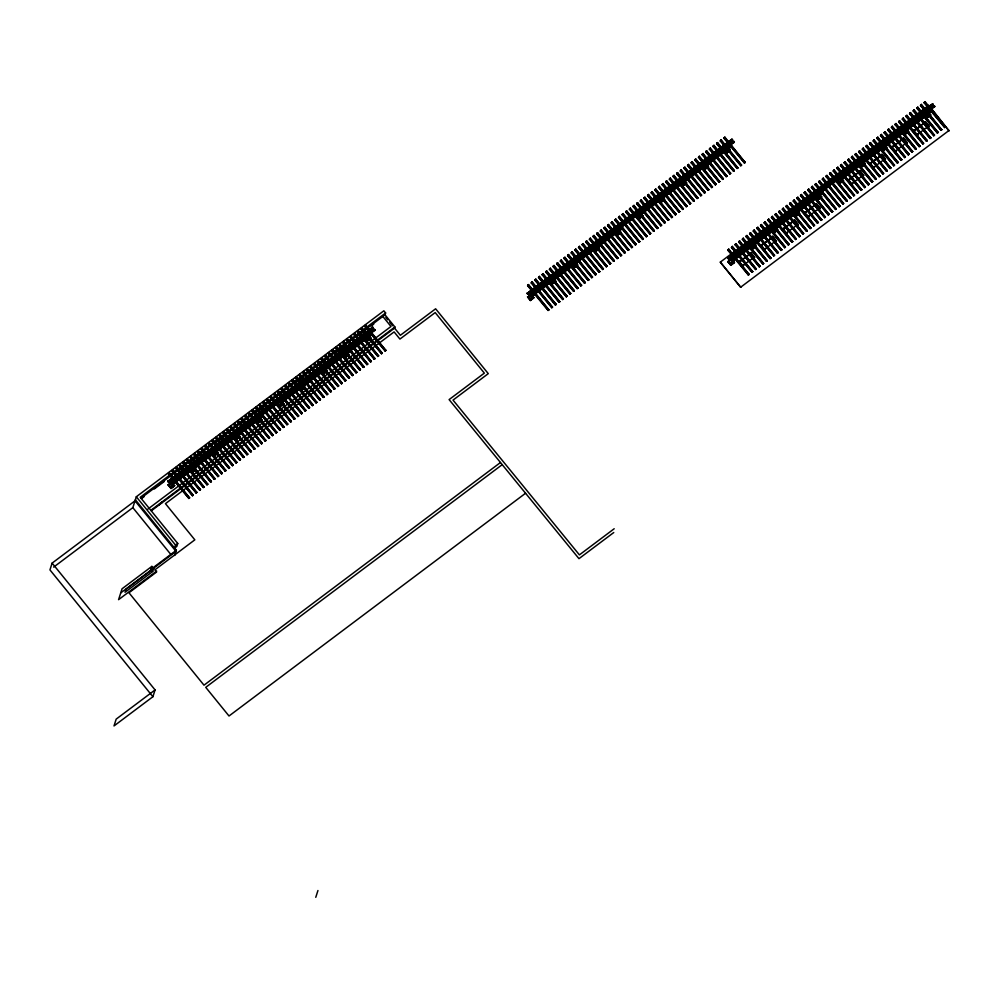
<?xml version="1.0" encoding="UTF-8"?>
<svg xmlns="http://www.w3.org/2000/svg" width="999" height="999" viewBox="0 0 999 999"><rect width="100%" height="100%" fill="white"/><g stroke="black" fill="none" stroke-linecap="round" stroke-linejoin="round"><path stroke-width="1.5" d="M52.123 563.111L49.95 569.905L152.909 696.715L114.011 725.936L116.171 719.13L155.07 689.922L52.123 563.111L135.002 500.849L176.011 551.361L120.754 592.869M53.659 567.12L132.83 507.654L136.314 496.753L383.866 310.801L385.614 312.962L385.015 314.822L140.884 498.189M168.332 473.738L169.256 472.577L189.535 497.902L188.811 498.439L168.332 473.738L169.256 472.577M159.353 504.782L159.703 503.658M167.807 481.431L372.702 327.148L373.276 327.872L168.394 482.142L167.807 481.431L186.413 467.445M161.538 503.146L161.888 502.022M168.394 482.142L373.276 327.872M171.965 471.004L172.889 469.842L193.169 495.167L192.445 495.716L171.965 471.004L172.889 469.842M171.016 488.511L174.713 485.589L171.016 488.511L168.107 484.927L173.277 480.781M169.98 480.132L172.602 483.354L169.98 480.132L172.165 478.496M169.705 483.079L170.13 484.29L375.025 330.02L374.45 329.295L169.705 483.079L170.13 484.29M170.829 480.244L169.355 484.89L171.216 487.175L173.539 485.427L174.438 482.617M175.599 468.281L176.523 467.107L196.803 492.432L196.079 492.982L175.599 468.281L176.523 467.107M171.216 487.175L172.69 482.529M179.233 465.546L180.157 464.385L200.437 489.71L199.713 490.247L179.233 465.546L180.157 464.385M172.602 483.354L175.936 480.694L172.665 483.154M182.867 462.824L183.791 461.65L204.071 486.975L203.346 487.524L182.867 462.824L183.791 461.65M152.66 571.503L150.924 569.355L151.873 566.383L153.621 568.531L152.66 571.503L125.037 592.257L125.986 589.285L153.621 568.531M186.501 460.089L187.425 458.916L207.705 484.24L206.98 484.79L186.501 460.089L187.425 458.916M190.135 457.355L191.071 456.193L211.338 481.518L210.614 482.055L190.135 457.355L191.071 456.193M193.781 454.632L194.705 453.459L214.985 478.783L214.248 479.333L193.781 454.632L194.705 453.459M191.583 469.905L174.163 482.767L191.583 469.905L192.457 466.658M197.415 451.898L198.339 450.724L218.619 476.048L217.882 476.598L197.415 451.898L198.339 450.724M173.077 484.103L192.557 469.468L193.381 466.895M191.159 468.506L193.019 470.791L194.505 466.146M196.466 469.405L192.832 472.127L195.255 470.317M197.677 464.51L194.405 466.97L196.591 465.334M201.049 449.163L201.973 448.002L222.253 473.326L221.528 473.863L201.049 449.163L201.973 448.002M196.691 464.822L195.354 469.043L193.019 470.791M204.683 446.441L205.607 445.267L225.886 470.591L225.162 471.141L204.683 446.441L205.607 445.267M188.811 498.439L189.61 497.652M177.76 543.481L175.574 545.117L174.625 548.101L176.798 546.453L177.76 543.481L140.235 497.265L385.614 312.962M208.316 443.706L209.241 442.532L229.52 467.857L228.796 468.406L208.316 443.706L209.241 442.532M192.445 495.716L193.244 494.917M174.713 555.444L176.361 550.249L135.365 499.737M211.95 440.971L212.874 439.81L233.154 465.134L232.43 465.671L211.95 440.971L212.874 439.81M196.079 492.982L196.878 492.182M215.584 438.249L216.508 437.075L236.788 462.4L236.064 462.949L215.584 438.249L216.508 437.075M199.713 490.247L200.512 489.46M213.599 447.365L216.221 450.586L213.599 447.365L215.784 445.729M195.979 466.383L213.399 453.521L213.936 451.311M219.218 435.514L220.142 434.34L240.422 459.665L239.698 460.214L219.218 435.514L220.142 434.34M203.346 487.524L204.158 486.725M215.185 450.512L214.373 453.084L194.88 467.719M216.758 446.291L217.108 445.167M216.184 450.187L214.835 454.408L217.158 452.659L218.644 448.027L216.321 449.775M214.635 455.744L218.344 452.822L214.635 455.744L212.7 453.359M222.852 432.779L223.776 431.618L244.056 456.943L243.331 457.48L222.852 432.779L223.776 431.618M206.98 484.79L207.792 483.991M226.498 430.057L227.422 428.883L247.702 454.208L246.965 454.757L226.498 430.057L227.422 428.883M210.614 482.055L211.426 481.268M230.132 427.322L231.056 426.148L251.336 451.473L250.599 452.023L230.132 427.322L231.056 426.148M214.248 479.333L215.06 478.533M233.766 424.587L234.69 423.426L254.97 448.751L254.245 449.288L233.766 424.587L234.69 423.426M217.882 476.598L218.694 475.799M237.4 421.865L238.324 420.691L258.604 446.016L257.879 446.565L237.4 421.865L238.324 420.691M221.528 473.863L222.327 473.076M235.414 430.981L238.037 434.203L235.414 430.981L237.6 429.345M235.202 437.137L217.782 450L235.202 437.137L236.076 433.891M237.113 430.994L237.475 429.882L238.636 431.306L238.274 432.43L237.113 430.994L238.574 429.907M241.034 419.13L241.958 417.957L262.238 443.281L261.513 443.831L241.034 419.13L241.958 417.957M152.909 696.715L155.07 689.922M225.162 471.141L225.961 470.342M216.696 451.336L236.176 436.7L237 434.128M238.124 433.391L236.651 438.024L238.973 436.288L240.709 430.656L249.363 424.15M236.451 439.36L240.147 436.438L236.451 439.36L234.515 436.975M239.735 431.331L240.085 430.219M244.668 416.396L245.592 415.234L265.871 440.559L265.147 441.096L244.668 416.396L245.592 415.234M255.532 419.505L258.004 417.657L257.018 420.754L239.71 433.753L240.584 430.507M228.796 468.406L229.595 467.607M239.623 429.395L241.308 431.743L238.037 434.203M248.301 413.673L249.226 412.5L269.505 437.824L268.781 438.374L248.301 413.673L249.226 412.5M232.43 465.671L233.229 464.885M251.935 410.939L252.859 409.765L273.139 435.089L272.415 435.639L251.935 410.939L252.859 409.765M236.064 462.949L236.875 462.15M255.569 408.204L256.493 407.043L276.773 432.367L276.049 432.904L255.569 408.204L256.493 407.043M239.698 460.214L240.509 459.415M259.203 405.482L260.14 404.308L280.419 429.632L279.683 430.182L259.203 405.482L260.14 404.308M243.331 457.48L244.143 456.693M239.598 433.616L256.905 420.616L257.567 418.544M262.849 402.747L263.773 401.573L284.053 426.898L283.316 427.447L262.849 402.747L263.773 401.573M246.965 454.757L247.777 453.958M239.723 434.028L257.992 420.317L258.803 417.744M260.377 413.524L260.739 412.4M260.09 416.046L260.439 414.922L259.278 413.499L258.928 414.61L260.09 416.046L266.071 411.7M259.94 417.008L258.454 421.64L260.776 419.905L262.125 415.671M258.266 422.977L261.963 420.055L258.266 422.977L256.318 420.591M261.9 420.254C252.722 406.006 258.579 423.564 263.174 415.172L261.438 413.012M266.483 400.012L267.407 398.851L287.687 424.175L286.963 424.725L266.483 400.012L267.407 398.851M250.599 452.023L251.411 451.223M263.174 415.172L259.84 417.819M270.117 397.29L271.041 396.116L291.321 421.441L290.597 421.99L270.117 397.29L271.041 396.116M254.245 449.288L255.045 448.501M273.751 394.555L274.675 393.394L294.955 418.706L294.23 419.255L273.751 394.555L274.675 393.394M270.092 406.456L270.454 405.332L271.029 407.604L272.19 406.73M257.879 446.565L258.679 445.766M272.277 406.456L271.616 404.47L271.341 405.307L279.108 400.05M277.385 391.82L278.309 390.659L298.589 415.984L297.864 416.533L277.385 391.82L278.309 390.659M261.513 443.831L262.312 443.044M281.019 389.098L281.943 387.924L302.222 413.249L301.498 413.798L281.019 389.098L281.943 387.924M265.147 441.096L265.946 440.309M279.308 400.162L278.409 402.972L280.269 405.269L282.592 403.521L283.491 400.699M284.653 386.363L285.577 385.202L305.856 410.514L305.132 411.064L284.653 386.363L285.577 385.202M282.305 395.754C291.046 398.276 275.15 405.232 284.99 398.788M268.781 438.374L269.593 437.574M281.106 400.611L277.747 402.922M282.193 397.14L282.542 396.016M280.269 405.269L281.755 400.624M280.07 406.593L283.766 403.671L280.07 406.593L277.223 402.822L280.132 406.406M288.286 383.628L289.211 382.467L309.49 407.792L308.766 408.341L288.286 383.628L289.211 382.467M272.415 435.639L273.227 434.852M291.92 380.906L292.857 379.732L313.124 405.057L312.4 405.606L291.92 380.906L292.857 379.732M276.049 432.904L276.86 432.117M295.567 378.171L296.491 377.01L316.77 402.322L316.034 402.872L295.567 378.171L296.491 377.01M279.683 430.182L280.494 429.383M299.2 375.437L300.125 374.275L320.404 399.6L319.668 400.149L299.2 375.437L300.125 374.275M283.316 427.447L284.128 426.66M302.834 372.714L303.758 371.541L324.038 396.865L323.314 397.415L302.834 372.714L303.758 371.541M286.963 424.725L287.762 423.926M300.849 381.83L303.471 385.052L305.644 383.416M288.037 395.104L301.636 384.89L300.637 387.987L283.341 400.986L300.524 387.849L301.511 384.74M306.468 369.98L307.392 368.818L327.672 394.13L326.948 394.68L306.468 369.98L307.392 368.818M290.597 421.99L291.396 421.191M282.13 402.185L301.611 387.55L302.847 383.691L287.924 394.955M300.212 386.588L302.073 388.886L303.559 384.24M299.95 387.824L301.885 390.209L305.519 387.487M310.102 367.245L311.026 366.084L331.306 391.408L330.582 391.958L310.102 367.245L311.026 366.084M294.23 419.255L295.03 418.469M305.756 382.904L304.408 387.137L302.073 388.886M306.743 382.605L304.183 379.17M313.736 364.523L314.66 363.349L334.94 388.673L334.215 389.223L313.736 364.523L314.66 363.349M297.864 416.533L298.664 415.734M317.37 361.788L318.294 360.627L338.574 385.951L337.849 386.488L317.37 361.788L318.294 360.627M301.498 413.798L302.31 412.999M321.004 359.053L321.928 357.892L342.207 383.216L341.483 383.766L321.004 359.053L321.928 357.892M305.132 411.064L305.944 410.277M324.638 356.331L325.574 355.157L345.841 380.482L345.117 381.031L324.638 356.331L325.574 355.157M308.766 408.341L309.578 407.542M323.114 369.543L322.452 371.603L305.145 384.603L322.34 371.466L323.002 369.393M328.284 353.596L329.208 352.435L349.488 377.759L348.751 378.296L328.284 353.596L329.208 352.435M312.4 405.606L313.211 404.807M324.238 368.594L323.426 371.166L303.933 385.801M324.787 369.68L323.888 372.502L326.211 370.754L327.56 366.533M323.701 373.826L327.397 370.904L323.701 373.826L321.815 371.241M328.609 366.021C318.856 372.452 334.478 365.634 325.999 362.787M331.918 350.861L332.842 349.7L353.122 375.025L352.385 375.574L331.918 350.861L332.842 349.7M316.034 402.872L316.845 402.085M335.552 348.139L336.476 346.965L356.755 372.29L356.031 372.839L335.552 348.139L336.476 346.965M319.668 400.149L320.479 399.35M339.185 345.404L340.11 344.243L360.389 369.568L359.665 370.105L339.185 345.404L340.11 344.243M323.314 397.415L324.113 396.615M342.819 342.669L343.743 341.508L364.023 366.833L363.299 367.382L342.819 342.669L343.743 341.508M326.948 394.68L327.747 393.893M346.453 339.947L347.377 338.773L367.657 364.098L366.933 364.647L346.453 339.947L347.377 338.773M330.582 391.958L331.381 391.158M344.468 349.063L347.09 352.285L344.468 349.063L346.653 347.427M345.317 349.175L343.843 353.821L345.704 356.119L348.027 354.37L349.513 349.725M327.947 365.122L345.254 352.123L344.268 355.232L326.96 368.219L344.143 355.082L345.142 351.973M350.087 337.212L351.011 336.051L371.291 361.376L370.567 361.913L350.087 337.212L351.011 336.051M334.215 389.223L335.015 388.424M325.749 369.418L345.229 354.782L346.054 352.21M345.704 356.119L346.603 353.296M345.504 357.455L349.2 354.52L345.504 357.455L343.631 354.857M348.788 349.425L349.151 348.301M353.721 334.478L354.645 333.316L374.925 358.641L374.2 359.19L353.721 334.478L354.645 333.316M366.621 336.626L365.959 338.698L348.776 351.835L349.65 348.589M337.849 386.488L338.661 385.701M347.802 346.416L350.424 349.638L347.09 352.285M357.355 331.755L358.279 330.582L378.559 355.906L377.834 356.456L357.355 331.755L358.279 330.582M341.483 383.766L342.295 382.967M360.989 329.021L361.925 327.859L382.205 353.184L381.468 353.721L360.989 329.021L361.925 327.859M345.117 381.031L345.929 380.232M364.635 326.286L365.559 325.125L385.839 350.449L385.102 350.999L364.635 326.286L365.559 325.125M348.751 378.296L349.563 377.51M352.385 375.574L353.196 374.775M367.982 332.692L368.344 331.581L369.505 333.017L369.143 334.128L367.982 332.692L369.43 331.606M348.776 351.835L366.071 338.848L367.07 335.739L364.598 337.6M356.031 372.839L356.83 372.04M347.565 353.034L367.045 338.399L367.869 335.826M368.993 335.09L367.507 339.735L369.842 337.987L371.191 333.766M365.447 338.474L367.32 341.071L371.016 338.137L366.346 332.48L368.906 335.901L371.079 334.265M319.18 367.719L372.702 327.148M359.665 370.105L360.464 369.318M372.177 333.454L370.492 331.106M371.016 338.137L367.32 341.071M317.207 372.664L374.45 329.295M363.299 367.382L364.098 366.583M366.933 364.647L367.732 363.848M370.567 361.913L371.378 361.126M374.2 359.19L375.012 358.391M377.834 356.456L378.646 355.656M381.468 353.721L382.28 352.934M385.102 350.999L385.914 350.199M151.436 510.726L394.543 328.122L394.905 326.998L385.015 314.822M315.771 897.327L317.944 890.521M527.622 285.739L528.546 284.578L548.826 309.902L548.101 310.452L527.622 285.739L528.546 284.578M527.11 293.431L731.992 139.148L732.579 139.872L527.684 294.156L527.11 293.431L530.831 290.634M527.684 294.156L732.579 139.872M531.256 283.017L532.192 281.843L552.459 307.168L551.735 307.717L531.256 283.017L532.192 281.843M529.283 292.133L531.893 295.354L529.283 292.133L531.456 290.497M528.846 295.579L733.741 141.309L734.327 142.02L529.433 296.303L528.846 295.579L630.594 219.156M530.132 292.245L528.646 296.89L530.506 299.188L532.829 297.44L534.315 292.794M529.433 296.303L734.327 142.02M534.902 280.282L535.826 279.121L556.106 304.445L555.369 304.982L534.902 280.282L535.826 279.121M530.506 299.188L531.992 294.543M530.319 300.524L534.015 297.59L530.319 300.524L527.472 296.74L530.382 300.324M533.591 292.495L533.953 291.371M538.536 277.547L539.46 276.386L559.74 301.71L559.003 302.26L538.536 277.547L539.46 276.386M535.164 292.907L531.893 295.354M542.17 274.825L543.094 273.651L563.374 298.976L562.649 299.525L542.17 274.825L543.094 273.651M545.804 272.09L546.728 270.929L567.007 296.253L566.283 296.79L545.804 272.09L546.728 270.929M549.438 269.355L550.362 268.194L570.641 293.519L569.917 294.068L549.438 269.355L550.362 268.194M553.071 266.633L553.995 265.459L574.275 290.784L573.551 291.333L553.071 266.633L553.995 265.459M553.334 273.913L551.086 275.749L553.708 278.971L556.98 276.523M546.928 282.517L534.453 291.658L533.578 294.905L550.886 281.918L551.873 278.808L549.4 280.669M552.784 275.761L553.146 274.65L554.308 276.086L553.958 277.198L552.784 275.761L554.245 274.675M556.705 263.898L557.629 262.737L577.909 288.062L577.185 288.599L556.705 263.898L557.629 262.737M532.367 296.104L551.848 281.468L552.672 278.896M553.796 278.159L552.322 282.804L554.645 281.056L555.993 276.835M550.187 281.743L552.122 284.141L555.819 281.206L551.148 275.549M560.339 261.164L561.263 260.002L581.543 285.327L580.819 285.876L560.339 261.164L561.263 260.002M555.819 281.206L552.122 284.141M563.973 258.441L564.897 257.267L585.177 282.592L584.452 283.142L563.973 258.441L564.897 257.267M548.101 310.452L548.913 309.653M567.607 255.707L568.543 254.545L588.823 279.87L588.086 280.407L567.607 255.707L568.543 254.545M551.735 307.717L552.547 306.918M571.253 252.972L572.177 251.81L592.457 277.135L591.72 277.685L571.253 252.972L572.177 251.81M555.369 304.982L556.181 304.195M574.887 250.25L575.811 249.076L596.091 274.4L595.367 274.95L574.887 250.25L575.811 249.076M559.003 302.26L559.815 301.461M555.394 278.521L572.689 265.534L573.239 263.311M578.521 247.515L579.445 246.353L599.725 271.678L599 272.215L578.521 247.515L579.445 246.353M562.649 299.525L563.448 298.726M554.183 279.72L573.663 265.085L574.887 261.238L556.63 274.95M576.173 256.918C565.846 259.478 585.014 264.46 573.938 267.757L572.002 265.359M576.048 258.291L576.411 257.168M575.611 261.775L574.125 266.421L576.46 264.673L578.071 258.891L586.838 252.535M573.938 267.757L577.634 264.822M575.586 262.4L578.796 260.14M577.222 259.728L577.572 258.604M582.155 244.792L583.079 243.619L603.359 268.943L602.634 269.493L582.155 244.792L583.079 243.619M577.197 262.138L577.747 259.927M566.283 296.79L567.082 296.004M585.789 242.058L586.713 240.884L606.992 266.209L606.268 266.758L585.789 242.058L586.713 240.884M569.917 294.068L570.716 293.269M589.422 239.323L590.347 238.162L610.626 263.486L609.902 264.023L589.422 239.323L590.347 238.162M573.551 291.333L574.35 290.534M593.056 236.601L593.98 235.427L614.26 260.751L613.536 261.301L593.056 236.601L593.98 235.427M577.185 288.599L577.996 287.812M596.69 233.866L597.614 232.692L617.894 258.017L617.17 258.566L596.69 233.866L597.614 232.692M580.819 285.876L581.63 285.077M596.952 241.146L594.717 242.982L596.453 245.13M577.085 262L594.505 249.151L595.379 245.904M600.324 231.131L601.261 229.97L621.528 255.294L620.804 255.831L600.324 231.131L601.261 229.97M584.452 283.142L585.264 282.342M597.864 241.908L598.226 240.796M597.577 244.43L597.926 243.319L596.765 241.883L596.415 242.994L597.577 244.43L599.025 243.344M594.08 247.74L595.941 250.037L597.427 245.392M593.806 248.976L595.741 251.373L599.45 248.439L594.78 242.782M597.39 246.016L600.599 243.756M603.97 228.409L604.894 227.235L625.174 252.56L624.437 253.109L603.97 228.409L604.894 227.235M599.612 244.068L598.264 248.289L595.941 250.037M588.086 280.407L588.898 279.62M599.45 248.439L597.439 246.254M607.604 225.674L608.528 224.5L628.808 249.825L628.071 250.374L607.604 225.674L608.528 224.5M591.72 277.685L592.532 276.885M611.238 222.939L612.162 221.778L632.442 247.103L631.718 247.64L611.238 222.939L612.162 221.778M595.367 274.95L596.166 274.151M614.872 220.217L615.796 219.043L636.076 244.368L635.352 244.917L614.872 220.217L615.796 219.043M599 272.215L599.8 271.428M618.506 217.482L619.43 216.308L639.71 241.633L638.985 242.183L618.506 217.482L619.43 216.308M602.634 269.493L603.433 268.694M618.768 224.763L616.52 226.598L619.143 229.832L622.477 227.173L619.855 223.951M616.346 229.945L617.37 226.711M616.858 230.544L616.321 232.767L599.013 245.754M616.321 232.767L616.97 230.694M622.14 214.748L623.064 213.586L643.344 238.911L642.619 239.448L622.14 214.748L623.064 213.586M606.268 266.758L607.067 265.959M597.802 246.953L617.282 232.317L618.106 229.745M618.656 230.831L617.757 233.654L620.079 231.905L621.428 227.685M621.191 232.255L617.557 234.99L619.979 233.167M619.143 229.832L616.583 226.398M625.774 212.025L626.698 210.851L646.977 236.176L646.253 236.726L625.774 212.025L626.698 210.851M609.902 264.023L610.714 263.237M629.407 209.291L630.332 208.117L650.611 233.441L649.887 233.991L629.407 209.291L630.332 208.117M613.536 261.301L614.348 260.502M633.041 206.556L633.978 205.394L654.245 230.719L653.521 231.256L633.041 206.556L633.978 205.394M625.349 221.953L630.906 216.471L631.843 217.62M617.17 258.566L617.981 257.767M636.688 203.833L637.612 202.66L657.891 227.984L657.155 228.534L636.688 203.833L637.612 202.66M620.804 255.831L621.615 255.045M640.322 201.099L641.246 199.925L661.525 225.25L660.789 225.799L640.322 201.099L641.246 199.925M624.437 253.109L625.249 252.31M640.584 208.379L638.336 210.215L640.946 213.449L644.218 210.989M639.185 210.327L637.699 214.972L639.56 217.27L641.895 215.522L643.244 211.301M643.955 198.364L644.879 197.203L665.159 222.527L664.435 223.064L643.955 198.364L644.879 197.203M628.071 250.374L628.883 249.575M639.56 217.27L640.459 214.448M639.372 218.606L643.069 215.672L639.372 218.606L637.424 216.209M640.946 213.449L638.398 210.027M647.589 195.642L648.513 194.468L668.793 219.792L668.069 220.342L647.589 195.642L648.513 194.468M631.718 247.64L632.517 246.853M651.223 192.907L652.147 191.733L672.427 217.058L671.703 217.607L651.223 192.907L652.147 191.733M635.352 244.917L636.151 244.118M654.857 190.172L655.781 189.011L676.061 214.335L675.336 214.872L654.857 190.172L655.781 189.011M638.985 242.183L639.785 241.383M658.491 187.45L659.415 186.276L679.695 211.601L678.97 212.15L658.491 187.45L659.415 186.276M642.619 239.448L643.418 238.661M662.125 184.715L663.049 183.554L683.328 208.866L682.604 209.415L662.125 184.715L663.049 183.554M646.253 236.726L647.065 235.926M660.476 197.79L659.939 200L642.632 212.999M659.939 200L660.926 196.89M665.759 181.98L666.683 180.819L686.962 206.144L686.238 206.693L665.759 181.98L666.683 180.819M663.486 191.184L665.159 193.531M649.887 233.991L650.699 233.192M661.725 196.978L660.913 199.55L641.42 214.186M662.861 196.241L661.375 200.886L663.698 199.138L665.047 194.917M669.392 179.258L670.329 178.084L690.609 203.409L689.872 203.958L669.392 179.258L670.329 178.084M653.521 231.256L654.333 230.469M666.033 194.605C664.959 200.112 656.73 193.631 662.325 192.195M664.822 199.488L661.176 202.223L663.598 200.399M673.039 176.523L673.963 175.362L694.243 200.674L693.506 201.224L673.039 176.523L673.963 175.362M657.155 228.534L657.966 227.735M676.673 173.789L677.597 172.627L697.876 197.952L697.152 198.501L676.673 173.789L677.597 172.627M660.789 225.799L661.6 225.012M680.307 171.066L681.231 169.892L701.51 195.217L700.786 195.767L680.307 171.066L681.231 169.892M664.435 223.064L665.234 222.278M683.94 168.332L684.864 167.17L705.144 192.482L704.42 193.032L683.94 168.332L684.864 167.17M668.069 220.342L668.868 219.543M683.703 179.608L682.017 177.26L684.577 180.682L687.849 178.222M682.292 181.406L681.755 183.616L664.447 196.616M681.755 183.616L682.404 181.543M687.574 165.597L688.498 164.435L708.778 189.76L708.054 190.31L687.574 165.597L688.498 164.435M671.703 217.607L672.502 216.82M685.114 176.373L685.464 175.262M684.54 180.282L683.191 184.503L685.514 182.755L686.912 178.159M682.991 185.839L686.688 182.904L682.991 185.839L681.056 183.454M686.276 177.81L686.625 176.686M691.208 162.874L692.132 161.701L712.412 187.025L711.688 187.575L691.208 162.874L692.132 161.701M686.251 180.232L686.8 178.009M675.336 214.872L676.136 214.086M694.842 160.14L695.766 158.978L716.046 184.291L715.321 184.84L694.842 160.14L695.766 158.978M678.97 212.15L679.782 211.351M698.476 157.405L699.4 156.244L719.68 181.568L718.955 182.118L698.476 157.405L699.4 156.244M682.604 209.415L683.416 208.629M702.11 154.683L703.046 153.509L723.313 178.833L722.589 179.383L702.11 154.683L703.046 153.509M686.238 206.693L687.05 205.894M705.756 151.948L706.68 150.787L726.96 176.099L726.223 176.648L705.756 151.948L706.68 150.787M689.872 203.958L690.684 203.159M706.018 159.228L703.771 161.076L708.441 166.721L704.807 169.455L702.859 167.07M704.432 163.986L703.558 167.233L686.138 180.082M703.558 167.233L705.182 162.213L705.756 162.937M709.39 149.213L710.314 148.052L730.594 173.376L729.857 173.926L709.39 149.213L710.314 148.052M693.506 201.224L694.317 200.437M686.263 180.507L704.532 166.783L705.356 164.223M706.917 159.99L707.28 158.878L709.715 161.638L706.38 164.298M706.63 162.512L706.992 161.401L705.818 159.965L705.469 161.089L706.63 162.512L708.079 161.426M706.48 163.474L704.994 168.119L707.329 166.371L708.666 162.15M704.807 169.455L708.503 166.521L703.833 160.876M713.024 146.491L713.948 145.317L734.228 170.642L733.503 171.191L713.024 146.491L713.948 145.317M697.152 198.501L697.951 197.702M716.658 143.756L717.582 142.595L737.861 167.919L737.137 168.456L716.658 143.756L717.582 142.595M700.786 195.767L701.585 194.967M720.291 141.021L721.216 139.86L741.495 165.185L740.771 165.734L720.291 141.021L721.216 139.86M704.42 193.032L705.219 192.245M723.925 138.299L724.849 137.125L745.129 162.45L744.405 162.999L723.925 138.299L724.849 137.125M708.054 190.31L708.853 189.51M711.688 187.575L712.499 186.776M725.911 148.639L725.374 150.849L708.066 163.848L709.053 160.739L722.652 150.524M725.374 150.849L726.036 148.776M715.321 184.84L716.133 184.053M706.855 165.035L726.348 150.399L727.16 147.84M728.733 143.606L729.095 142.495L731.53 145.255L728.196 147.914M728.159 147.515L726.81 151.736L729.133 149.987L730.481 145.767M727.821 142.845L725.636 144.493L730.319 150.137L726.61 153.072L729.033 151.249M685.926 174.138L731.992 139.148M718.955 182.118L719.767 181.319M730.319 150.137L726.448 145.767M683.953 179.083L733.741 141.309M722.589 179.383L723.401 178.584M726.223 176.648L727.035 175.861M729.857 173.926L730.669 173.127M733.503 171.191L734.302 170.392M737.137 168.456L737.936 167.67M740.771 165.734L741.57 164.935M744.405 162.999L745.204 162.2M720.304 262.138L740.659 287.213L720.304 262.138L928.695 105.382L948.95 130.744L928.695 105.382M727.834 250.287L728.758 249.126L749.038 274.45L748.313 275L727.834 250.287L728.758 249.126M727.759 258.104L932.654 103.821L933.241 104.545L728.346 258.816L727.759 258.104L756.305 236.663M731.468 247.565L732.392 246.391L752.672 271.716L751.947 272.265L731.468 247.565L732.392 246.391M728.346 258.816L933.241 104.545M732.529 259.977L734.415 262.562L730.781 265.297L727.871 261.713L730.356 259.69M731.98 255.07L729.745 256.905L732.354 260.14L735.689 257.48L733.016 254.458M765.833 233.654L729.857 260.689L729.27 259.965L934.165 105.682L934.752 106.406L767.969 231.843M730.456 257.442L729.108 261.663L730.968 263.961L733.291 262.213L734.64 257.992M729.857 260.689L729.432 259.465M731.443 256.93L731.792 255.806L732.954 257.243L732.604 258.354L731.443 256.93L733.254 254.72M735.102 244.83L736.026 243.669L756.305 268.993L755.581 269.53L735.102 244.83L736.026 243.669M730.968 263.961L732.454 259.315M730.781 265.297L734.477 262.362M738.736 242.095L739.66 240.934L759.939 266.258L759.215 266.808L738.736 242.095L739.66 240.934M752.222 243.444L751.223 246.541L734.04 259.69L735.027 256.581M742.369 239.373L743.293 238.199L763.573 263.524L762.849 264.073L742.369 239.373L743.293 238.199M746.003 236.638L746.927 235.477L767.207 260.801L766.483 261.338L746.003 236.638L746.927 235.477M738.823 262.537L740.134 261.413M739.41 261.95L751.098 253.047L740.571 261.089M739.547 262L739.897 260.876M749.637 233.903L750.574 232.742L770.853 258.067L770.117 258.616L749.637 233.903L750.574 232.742M753.283 231.181L754.208 230.007L774.487 255.332L773.75 255.881L753.283 231.181L754.208 230.007M742.669 265.722L754.245 257.155L751.036 253.222M739.76 263.711L742.594 267.195L743.331 265.347M743.681 265.534L742.594 267.195M753.795 238.686L751.548 240.534L754.17 243.756L757.504 241.096L754.819 238.074M751.373 243.881L752.397 240.634L754.257 242.932L752.784 247.577L755.107 245.829L756.455 241.608M756.917 228.446L757.841 227.285L778.121 252.61L777.397 253.147L756.917 228.446L757.841 227.285M734.04 259.69L751.348 246.691L752.959 241.671L745.654 247.165M749.725 254.345L750.811 252.685L754.582 257.342L753.508 259.003L754.582 257.342M732.829 260.876L752.309 246.241L753.546 242.395L738.935 253.371M754.707 239.448L755.057 238.336M750.449 253.808L750.811 252.685M754.17 243.756L757.504 241.096M751.61 240.334L756.28 245.979L752.584 248.913L755.007 247.09M760.551 225.712L761.475 224.55L781.755 249.875L781.031 250.424L760.551 225.712L761.475 224.55M764.185 222.989L765.109 221.815L785.389 247.14L784.665 247.69L764.185 222.989L765.109 221.815M748.313 275L749.113 274.201M767.819 220.255L768.743 219.093L789.023 244.418L788.298 244.955L767.819 220.255L768.743 219.093M751.947 272.265L752.746 271.466M761.95 245.03L760.626 246.154L771.69 237.712M761.35 245.617L761.713 244.493M771.453 217.52L772.377 216.358L792.657 241.683L791.932 242.233L771.453 217.52L772.377 216.358M755.581 269.53L756.38 268.743M775.087 214.797L776.011 213.624L796.29 238.948L795.566 239.498L775.087 214.797L776.011 213.624M764.472 249.338L776.048 240.771M759.215 266.808L760.027 266.009M765.496 249.151L764.41 250.811L765.147 248.963M773.363 224.151L775.611 222.302M778.721 212.063L779.645 210.901L799.924 236.226L799.2 236.763L778.721 212.063L779.645 210.901M774.15 227.198L773.151 230.307L755.856 243.306L773.039 230.157L774.025 227.06M762.849 264.073L763.661 263.274M771.528 237.962L772.614 236.301L776.398 240.959L775.311 242.62M754.645 244.493L774.125 229.857L775.349 226.011L768.044 231.493M763.623 248.526L761.275 245.404L772.914 236.663L771.89 236.85M772.264 237.425L772.614 236.301M772.726 228.896L774.587 231.194L776.073 226.548M778.034 229.795L774.4 232.53L776.822 230.707M779.32 224.713C769.555 231.144 785.177 224.325 776.698 221.491M782.354 209.328L783.291 208.167L803.558 233.491L802.834 234.041L782.354 209.328L783.291 208.167M766.483 261.338L767.294 260.552M778.271 225.225L776.922 229.445L774.587 231.194M786.001 206.606L786.925 205.432L807.204 230.757L806.468 231.306L786.001 206.606L786.925 205.432M775.324 241.321L776.398 240.959M770.117 258.616L770.928 257.817M789.635 203.871L790.559 202.71L810.838 228.034L810.102 228.571L789.635 203.871L790.559 202.71M773.75 255.881L774.562 255.082M783.753 228.646L782.442 229.77L784.327 232.105M783.029 229.196L794.717 220.28L783.029 229.196L786.225 233.129L797.864 224.388L794.667 220.454M783.166 229.233L783.528 228.109M793.268 201.149L794.193 199.975L814.472 225.299L813.748 225.849L793.268 201.149L794.193 199.975M777.397 253.147L778.196 252.36M796.902 198.414L797.826 197.24L818.106 222.565L817.382 223.114L796.902 198.414L797.826 197.24M781.031 250.424L781.83 249.625M787.299 232.767L786.225 234.428L786.962 232.58M800.536 195.679L801.46 194.518L821.74 219.842L821.016 220.379L800.536 195.679L801.46 194.518M794.967 213.923L777.547 226.773L794.967 213.923L795.841 210.677M784.665 247.69L785.464 246.89M793.343 221.578L794.43 219.917L798.213 224.575L797.127 226.236L798.213 224.575M796.752 210.914L795.941 213.474L776.448 228.109M798.451 205.307L800.249 207.255M794.068 221.041L794.43 219.917M797.889 210.165L796.403 214.81L798.725 213.062L800.074 208.841M794.267 213.761L796.203 216.146L799.849 213.411M797.851 210.789C791.345 201.598 797.989 216.296 801.061 208.529M804.17 192.957L805.094 191.783L825.374 217.108L824.65 217.657L804.17 192.957L805.094 191.783M788.298 244.955L789.098 244.168M807.804 190.222L808.728 189.048L829.008 214.373L828.283 214.922L807.804 190.222L808.728 189.048M791.932 242.233L792.744 241.433M811.438 187.487L812.362 186.326L832.642 211.651L831.917 212.188L811.438 187.487L812.362 186.326M795.566 239.498L796.378 238.699M804.844 212.812L816.533 203.896L806.006 211.938M804.982 212.849L805.569 212.263M815.072 184.765L816.008 183.591L836.275 208.916L835.551 209.465L815.072 184.765L816.008 183.591M799.2 236.763L800.012 235.976M818.718 182.03L819.642 180.856L839.922 206.181L839.185 206.731L818.718 182.03L819.642 180.856M806.443 214.773L808.091 216.571M802.834 234.041L803.646 233.242M805.194 214.56L808.029 218.044L808.765 216.196M818.73 193.531L816.982 191.383L819.23 189.548M809.115 216.383L808.029 218.044M822.352 179.296L823.276 178.134L843.556 203.459L842.819 203.996L822.352 179.296L823.276 178.134M816.782 197.54L799.362 210.389L816.782 197.54L817.657 194.293M806.468 231.306L807.279 230.507M815.159 205.195L816.245 203.534L820.017 208.192L818.943 209.852L820.017 208.192M798.263 211.726L817.744 197.09L818.568 194.53M820.142 190.297L820.491 189.186M815.883 204.658L816.245 203.534M816.358 196.129L818.218 198.426L819.567 194.206M818.019 199.763L821.715 196.828L818.019 199.763L816.083 197.377M822.939 191.945C813.174 198.376 828.808 191.558 820.316 188.724M825.986 176.573L826.91 175.399L847.189 200.724L846.465 201.274L825.986 176.573L826.91 175.399M810.102 228.571L810.913 227.784M829.62 173.838L830.544 172.665L850.823 197.989L850.099 198.539L829.62 173.838L830.544 172.665M813.748 225.849L814.547 225.05M833.253 171.104L834.177 169.942L854.457 195.267L853.733 195.804L833.253 171.104L834.177 169.942M817.382 223.114L818.181 222.315M836.887 168.381L837.811 167.208L858.091 192.532L857.367 193.082L836.887 168.381L837.811 167.208M821.016 220.379L821.815 219.593M840.521 165.647L841.445 164.473L861.725 189.798L861.001 190.347L840.521 165.647L841.445 164.473M824.65 217.657L825.449 216.858M843.006 173.414L844.679 175.762L841.408 178.222L838.798 175L841.046 173.164M839.934 176.249L840.946 177.123M844.155 162.912L845.079 161.751L865.359 187.075L864.635 187.612L844.155 162.912L845.079 161.751M840.496 175.012L840.846 173.888L842.02 175.325L841.658 176.448L840.496 175.012L841.945 173.913M828.283 214.922L829.095 214.123M838.161 179.745L840.022 182.043L841.508 177.397M839.834 183.379L843.531 180.444L839.834 183.379L836.987 179.595L839.897 183.179M841.408 178.222L844.742 175.562M847.789 160.19L848.713 159.016L868.993 184.34L868.268 184.89L847.789 160.19L848.713 159.016M831.917 212.188L832.729 211.401M861.063 162.7L860.401 164.773L843.094 177.772L843.968 174.525M844.093 174.663L842.357 180.295L840.022 182.043M851.435 157.455L852.359 156.281L872.639 181.606L871.902 182.155L851.435 157.455L852.359 156.281M835.551 209.465L836.363 208.666M855.069 154.72L855.993 153.559L876.273 178.883L875.536 179.42L855.069 154.72L855.993 153.559M839.185 206.731L839.997 205.931M849.187 179.495L847.876 180.632L851.648 185.277L852.397 183.429M858.703 151.998L859.627 150.824L879.907 176.149L879.182 176.698L858.703 151.998L859.627 150.824M842.819 203.996L843.631 203.209M862.337 149.263L863.261 148.089L883.541 173.414L882.816 173.963L862.337 149.263L863.261 148.089M851.722 183.804L863.298 175.237L860.151 171.129L848.526 179.87L850.062 182.005M846.465 201.274L847.264 200.474M851.648 185.277L852.734 183.616M842.981 177.622L860.289 164.623L860.938 162.562M865.971 146.528L866.895 145.367L887.174 170.692L886.45 171.229L865.971 146.528L866.895 145.367M850.099 198.539L850.898 197.74M843.106 178.047L861.375 164.323L862.599 160.477L843.119 175.112M863.76 157.53L864.123 156.418M863.648 175.424L862.562 177.085L863.648 175.424L859.864 170.767L859.365 171.853L860.102 171.304M865.646 159.266L863.323 161.014L861.837 165.659L864.16 163.911L865.783 158.142M861.7 166.796L865.346 164.061L861.7 166.796L859.764 164.41M863.286 161.638L866.558 159.178L863.286 161.638L860.676 158.416L862.849 156.781M869.605 143.806L870.529 142.632L890.808 167.957L890.084 168.506L869.605 143.806L870.529 142.632M853.733 195.804L854.532 195.017M873.238 141.071L874.162 139.91L894.442 165.222L893.718 165.772L873.238 141.071L874.162 139.91M857.367 193.082L858.166 192.283M876.872 138.337L877.796 137.175L898.076 162.5L897.352 163.049L876.872 138.337L877.796 137.175M861.001 190.347L861.812 189.548M871.003 163.112L869.679 164.248L871.578 166.571M870.329 163.486L881.967 154.745L885.164 158.691L873.476 167.595L870.279 163.661L870.766 162.575M880.506 135.614L881.43 134.44L901.71 159.765L900.986 160.315L880.506 135.614L881.43 134.44M864.635 187.612L865.446 186.825M884.14 132.879L885.077 131.718L905.356 157.03L904.619 157.58L884.14 132.879L885.077 131.718M868.268 184.89L869.08 184.091M874.55 167.233L873.463 168.893L874.2 167.058M884.664 140.397L882.417 142.233L884.602 140.597M883.203 145.28L882.204 148.389L864.909 161.388L882.092 148.252L883.091 145.142M887.786 130.145L888.71 128.983L908.99 154.308L908.253 154.857L887.786 130.145L888.71 128.983M871.902 182.155L872.714 181.368M885.688 139.773C894.43 142.283 878.533 149.251 888.373 142.795M864.909 161.663L883.178 147.939L884.415 144.093L866.145 157.817M885.576 141.146L885.926 140.035M884.365 160.714L885.451 159.041L881.667 154.383L881.18 155.469L881.905 154.92M885.126 144.63L883.653 149.276L885.976 147.527L887.374 142.932M881.518 148.227L883.453 150.612L887.149 147.677L882.479 142.033M891.42 127.422L892.344 126.249L912.624 151.573L911.887 152.123L891.42 127.422L892.344 126.249M875.536 179.42L876.348 178.634M895.054 124.688L895.978 123.526L916.258 148.839L915.534 149.388L895.054 124.688L895.978 123.526M879.182 176.698L879.982 175.899M898.688 121.953L899.612 120.792L919.892 146.116L919.167 146.666L898.688 121.953L899.612 120.792M882.816 173.963L883.615 173.177M892.582 146.191L891.495 147.864L893.381 150.187M902.322 119.231L903.246 118.057L923.526 143.381L922.801 143.931L902.322 119.231L903.246 118.057M886.45 171.229L887.249 170.442M905.956 116.496L906.88 115.335L927.159 140.647L926.435 141.196L905.956 116.496L906.88 115.335M892.881 148.264L895.341 151.036M890.084 168.506L890.883 167.707M896.016 150.674L895.279 152.522M904.232 125.849L906.842 129.071L909.028 127.435M905.007 128.896L904.02 132.005L886.712 145.005L903.908 131.868L904.57 129.795M909.59 113.761L910.514 112.6L930.793 137.924L930.069 138.474L909.59 113.761L910.514 112.6M893.718 165.772L894.53 164.985M907.504 123.389L910.114 126.611M902.397 139.673L903.483 137.999L907.267 142.657L906.18 144.331L907.267 142.657M902.996 139.086L903.483 137.999M893.256 146.403L903.77 138.362L892.144 147.103M906.942 128.247L905.456 132.892L907.791 131.144L909.127 126.923M903.321 131.843L905.269 134.228L908.903 131.493M913.223 111.039L914.147 109.865L934.427 135.19L933.703 135.739L913.223 111.039L914.147 109.865M897.352 163.049L898.163 162.25M916.857 108.304L917.794 107.143L938.061 132.455L937.337 133.004L916.857 108.304L917.794 107.143M900.986 160.315L901.797 159.515M920.504 105.569L921.428 104.408L941.707 129.733L940.971 130.282L920.504 105.569L921.428 104.408M904.619 157.58L905.431 156.793M914.622 130.345L913.311 131.481L925.586 121.978L913.96 130.719M913.898 130.894L914.385 129.808M924.137 102.847L925.062 101.673L945.341 126.998L944.604 127.547L924.137 102.847L925.062 101.673M908.253 154.857L909.065 154.058M917.157 134.653L928.733 126.099L925.536 122.153M911.887 152.123L912.699 151.324M918.168 134.465L917.082 136.139L917.819 134.291M926.098 109.266L928.72 112.487L931.93 110.227L928.658 112.687L926.036 109.465L928.283 107.63M926.822 112.512L925.836 115.622L908.528 128.621L925.711 115.484L926.71 112.375M915.534 149.388L916.333 148.601M924.212 123.289L925.299 121.616L929.082 126.274L927.996 127.947L929.082 126.274M907.317 129.808L926.81 115.172L927.621 112.612M924.937 122.74L925.299 121.616M925.411 114.223L927.272 116.508L928.171 113.699M928.658 112.687L931.08 110.115L929.594 114.76L927.272 116.508M927.072 117.845L930.768 114.91L927.072 117.845L925.199 115.26M758.778 234.802L932.654 103.821M919.167 146.666L919.967 145.866M865.758 157.442L934.165 105.682M922.801 143.931L923.6 143.132M926.435 141.196L927.234 140.409M930.069 138.474L930.881 137.675M933.703 135.739L934.515 134.94M937.337 133.004L938.148 132.218M940.971 130.282L941.782 129.483M944.604 127.547L945.416 126.748M265.047 410.826L270.18 406.181L271.116 407.33L265.984 411.975M625.362 223.701L630.406 219.33L629.482 218.182L621.166 225.012M824.812 187.612L830.206 182.118L830.781 184.378L825.736 188.749M825.823 188.474L827.846 186.726M141.783 498.376L144.268 496.503M154.246 489.011L164.223 481.506M179.196 470.267L184.178 466.521M190.422 461.838L202.884 452.472M215.359 443.106L224.088 436.551M240.309 424.363L242.794 422.49M255.269 413.124L263.998 406.568M278.971 395.329L282.705 392.52M295.18 383.154L303.908 376.598M318.868 365.347L325.112 360.664M335.09 353.171L345.067 345.679M358.778 335.377L365.022 330.694M371.253 326.011L373.751 324.138M188.898 465.584L214.96 446.016M217.445 444.143L301.81 380.769M304.295 378.908L316.708 369.593M279.033 398.214L281.219 396.578M260.776 413.823L265.135 410.552M174.937 478.621L191.983 465.809M195.529 463.149L215.01 448.514M217.345 446.765L236.825 432.13L237.412 432.842M239.148 430.382L258.641 415.746L259.216 416.458L248.264 424.7M261.775 413.286L263.961 411.65M279.021 400.337L272.34 404.92M283.991 396.703L301.036 383.891M304.583 381.231L324.076 366.596M326.398 364.847L345.879 350.212M348.214 348.464L367.694 333.828L368.269 334.553L348.788 349.188M175.762 478.921L303.559 382.917M306.044 381.056L314.722 374.538M168.107 484.927L170.529 483.116M175.162 479.657L192.57 466.533M197.327 462.949L214.373 450.149M217.919 447.477L236.189 433.766M239.735 431.093L245.829 426.523M306.381 381.031L323.439 368.231M326.985 365.559L345.242 351.848M175.275 479.807L183.928 473.301M186.401 471.441L192.57 466.808M198.314 462.487L213.149 451.348M225.075 442.395L218.893 447.04L216.933 444.705M227.547 440.534L236.201 434.041M307.38 380.569L322.202 369.43M349.762 348.738L362.125 339.448M369.143 334.128L370.604 333.042M170.292 483.803L375.025 330.02M216.284 450.387L219.555 447.939L216.221 450.586M238.099 434.003L241.371 431.556M303.534 384.852L306.805 382.405M347.153 352.085L350.424 349.638M368.968 335.714L372.24 333.254M188.324 471.491L191.97 468.743L192.557 469.468M230.732 439.635L233.167 437.812M297.377 389.573L301.036 386.825L301.611 387.55M310.664 379.595L313.099 377.759M339.785 357.717L342.22 355.894M197.215 465.447L213.399 453.521M301.885 390.209L304.308 388.399M147.79 509.165L390.984 326.486L382.829 316.458M150.662 510.464L394.905 326.998M151.873 566.383L122.065 588.773L118.581 599.662L156.656 571.078M150.924 569.355L176.361 550.249M533.304 288.773L683.441 175.999M681.955 177.447L684.203 175.612M533.016 291.533L552.497 276.898L553.084 277.622L533.603 292.257M554.832 275.15L573.089 261.426M576.635 258.766L596.128 244.131M598.451 242.382L617.931 227.747M621.078 225.287L624.35 222.827M636.026 214.061L639.56 211.201L630.644 217.307M642.07 209.615L660.339 195.904M663.885 193.232L683.366 178.596M685.689 176.848L705.182 162.213M707.504 160.464L726.985 145.829L727.572 146.553L709.302 160.277M633.079 217.295L641.758 210.764M644.243 208.903L662.861 194.93M665.334 193.057L677.747 183.741M577.222 259.49L579.657 257.655M582.092 255.831L595.491 245.766M603.908 239.448L618.518 228.471M643.868 209.415L652.397 203.022M654.832 201.186L659.702 197.527M665.684 193.032L681.518 181.144M686.276 177.572L688.711 175.737M691.146 173.913L704.382 163.848M553.958 277.198L555.407 276.111M556.268 275.274L569.979 265.21M589.198 250.537L595.491 246.041M609.889 235.227L599.999 242.657M612.25 233.229L617.307 229.658M643.631 209.89L649.8 205.245M669.143 190.722L681.505 181.431M687.25 177.123L689.722 175.262M698.376 168.769L704.557 164.123M636.95 215.21L639.248 213.486M564.56 270.766L566.995 268.943M604.532 240.747L606.967 238.923M713.586 158.829L719.667 154.258M575.986 263.336L595.479 248.701L594.892 247.977M663.236 197.802L682.717 183.167L682.142 182.455M595.741 251.373L598.176 249.55M816.982 191.383L819.168 189.735M838.798 175L840.971 173.351M926.036 109.465L928.221 107.83M820.529 190.609L829.944 182.954L830.868 184.103M840.022 175.974L832.179 181.418M733.478 256.306L743.219 248.988M756.505 239.011L772.339 227.123M777.097 223.539L795.366 209.827M798.913 207.168L818.393 192.52M821.54 190.06L823.713 188.424M835.339 179.695L838.785 177.11M842.532 174.4L860.801 160.677M865.559 157.093L882.616 144.293M886.15 141.633L904.42 127.909M907.966 125.25L927.447 110.614M729.27 259.965L765.259 232.942M767.744 231.069L816.133 194.73M818.618 192.857L863.286 159.303M757.092 239.735L765.609 233.329M778.895 223.351L795.953 210.539M800.711 206.968L817.756 194.156M887.961 141.433L905.007 128.621M909.764 125.05L926.81 112.238M727.871 261.713L934.752 106.406M821.378 192.033L824.65 189.573M839.709 178.259L833.029 182.842M819.692 193.781L822.027 192.033L820.541 196.678L818.218 198.426M735.689 257.48L732.417 259.94L729.807 256.718M740.771 253.758L745.641 250.1M780.743 223.739L785.614 220.08M906.905 128.871L910.176 126.411M797.789 210.989L799.974 209.353M885.514 146.191L904.994 131.556L904.407 130.844M796.203 216.146L798.638 214.323M883.453 150.612L885.876 148.789M905.269 134.228L907.691 132.405M805.331 211.726L804.607 212.275L808.391 216.933M859.864 170.767L859.427 171.678M881.667 154.383L881.243 155.295M849.625 179.171L858.94 172.178M870.279 163.661L880.743 155.794M808.041 216.746L819.679 208.004L816.47 204.071M895.291 151.211L906.917 142.482L903.72 138.536M884.727 159.59L885.451 159.041M896.365 150.849L895.628 151.398L891.857 146.741M500.462 462.512L203.996 685.189L128.958 592.769L156.593 572.015L154.845 569.867L194.83 539.835L165.459 503.658L394.106 331.905L399.925 339.073L435.189 312.587L484.34 373.127L449.1 399.6L578.97 558.666L613.761 532.529M502.26 464.622L205.744 687.337L229.008 715.996L525.561 493.244M740.659 287.213L949.05 130.457M614.198 528.746L579.408 554.882L453.034 400.099L488.274 373.638L435.626 308.791L400.362 335.277L394.543 328.122M273.351 405.781L276.598 403.796M630.556 217.582L634.877 214.922M632.654 217.794L634.815 216.458M632.567 218.069L635.801 216.071M833.116 182.567L836.35 180.569M945.341 126.998L924.862 102.298M941.707 129.733L921.228 105.032M938.061 132.455L917.594 107.755M934.427 135.19L913.96 110.489M930.793 137.924L910.314 113.224M912.499 123.114L927.159 140.647M923.526 143.381L903.046 118.681M919.892 146.116L899.412 121.416M916.258 148.839L895.778 124.138M912.624 151.573L892.144 126.873M908.99 154.308L888.511 129.608M905.356 157.03L884.877 132.33M901.71 159.765L881.243 135.065M883.416 144.955L898.076 162.5M894.442 165.222L873.963 140.522M890.808 167.957L870.329 143.257M887.174 170.692L866.695 145.991M883.541 173.414L863.061 148.714M879.907 176.149L859.427 151.448M876.273 178.883L855.793 154.183M872.639 181.606L852.159 156.905M868.993 184.34L848.526 159.64M865.359 187.075L844.892 162.375M861.725 189.798L841.245 165.097M858.091 192.532L837.612 167.832M854.457 195.267L833.978 170.554M850.823 197.989L830.344 173.289M847.189 200.724L826.71 176.024M843.556 203.459L823.076 178.746M839.922 206.181L819.442 181.481M836.275 208.916L815.808 184.216M832.642 211.651L812.175 186.938M829.008 214.373L808.528 189.673M825.374 217.108L804.894 192.407M821.74 219.842L801.26 195.13M818.106 222.565L797.627 197.864M814.472 225.299L793.993 200.599M797.152 211.663L810.838 228.034M807.204 230.757L786.725 206.056M745.129 162.45L724.65 137.75M803.558 233.491L783.091 208.791M741.495 165.185L721.016 140.484M799.924 236.226L779.457 211.513M737.861 167.919L717.382 143.207M796.29 238.948L775.811 214.248M734.228 170.642L714.722 147.14M792.657 241.683L772.177 216.983M730.594 173.376L710.114 148.676M789.023 244.418L768.543 219.705M713.274 159.74L726.96 176.099M785.389 247.14L764.909 222.44M723.313 178.833L702.846 154.133M768.069 233.504L781.755 249.875M719.68 181.568L699.213 156.868M778.121 252.61L757.642 227.897M716.046 184.291L695.566 159.59M774.487 255.332L754.008 230.632M712.412 187.025L691.932 162.325M770.853 258.067L750.374 233.366M708.778 189.76L688.299 165.06M767.207 260.801L746.74 236.089M705.144 192.482L684.665 167.782M763.573 263.524L743.106 238.823M701.51 195.217L681.031 170.517M759.939 266.258L739.46 241.558M684.19 181.581L697.876 197.952M756.305 268.993L735.826 244.28M694.243 200.674L673.763 175.974M738.985 255.344L752.672 271.716M690.609 203.409L670.129 178.709M749.038 274.45L728.558 249.75M686.962 206.144L666.495 181.443M683.328 208.866L662.861 184.166M679.695 211.601L659.215 186.9M676.061 214.335L655.581 189.635M672.427 217.058L651.947 192.357M655.107 203.421L668.793 219.792M665.159 222.527L644.68 197.827M661.525 225.25L641.046 200.549M657.891 227.984L637.412 203.284M654.245 230.719L633.778 206.019M650.611 233.441L630.144 208.741M632.317 218.644L646.977 236.176M643.344 238.911L622.864 214.198M626.023 225.275L639.71 241.633M636.076 244.368L615.596 219.668M632.442 247.103L611.962 222.39M628.808 249.825L608.329 225.125M625.174 252.56L604.695 227.859M621.528 255.294L601.061 230.582M603.234 240.484L617.894 258.017M614.26 260.751L593.781 236.051M596.94 247.115L610.626 263.486M606.992 266.209L586.513 241.508M603.359 268.943L582.879 244.243M599.725 271.678L579.245 246.965M596.091 274.4L575.611 249.7M592.457 277.135L571.977 252.435M574.163 262.325L588.823 279.87M585.177 282.592L564.71 257.892M567.869 268.956L581.543 285.327M577.909 288.062L557.43 263.349M574.275 290.784L553.796 266.084M570.641 293.519L550.162 268.818M567.007 296.253L546.528 271.541M563.374 298.976L542.894 274.275M545.079 284.166L559.74 301.71M556.106 304.445L535.626 279.732M538.786 290.796L552.459 307.168M548.826 309.902L528.359 285.202M385.839 350.449L365.359 325.749M382.205 353.184L361.725 328.471M378.559 355.906L358.092 331.206M374.925 358.641L354.445 333.941M371.291 361.376L350.811 336.663M367.657 364.098L347.177 339.398M364.023 366.833L343.544 342.133M360.389 369.568L339.91 344.855M356.755 372.29L336.276 347.59M353.122 375.025L332.642 350.324M349.488 377.759L329.008 353.047M345.841 380.482L325.374 355.781M342.207 383.216L321.74 358.516M338.574 385.951L318.094 361.238M334.94 388.673L314.46 363.973M331.306 391.408L310.826 366.708M327.672 394.13L307.192 369.43M324.038 396.865L304.533 373.364M320.404 399.6L299.925 374.9M302.11 384.79L316.77 402.322M313.124 405.057L292.657 380.357M309.49 407.792L289.023 383.092M305.856 410.514L285.377 385.814M302.222 413.249L281.743 388.549M298.589 415.984L278.109 391.283M294.955 418.706L275.449 395.204M291.321 421.441L270.841 396.74M287.687 424.175L267.208 399.475M284.053 426.898L263.574 402.197M280.419 429.632L259.94 404.932M276.773 432.367L256.306 407.667M273.139 435.089L252.66 410.389M269.505 437.824L249.026 413.124M265.871 440.559L246.366 417.045M262.238 443.281L241.758 418.581M258.604 446.016L238.124 421.316M254.97 448.751L234.49 424.051M251.336 451.473L230.856 426.773M247.702 454.208L227.223 429.508M244.056 456.943L223.589 432.23M240.422 459.665L219.955 434.965M236.788 462.4L217.282 438.886M233.154 465.134L212.675 440.422M229.52 467.857L209.041 443.156M225.886 470.591L205.407 445.891M222.253 473.326L201.773 448.613M218.619 476.048L198.139 451.348M214.985 478.783L194.505 454.083M211.338 481.518L190.871 456.805M207.705 484.24L188.199 460.739M204.071 486.975L183.591 462.275M186.751 473.339L200.437 489.71M196.803 492.432L176.323 467.732M193.169 495.167L172.69 470.467M189.535 497.902L169.056 473.189M932.492 104.321L933.078 105.032M934.003 106.181L934.589 106.905M924.337 102.223L944.692 127.298M920.691 104.957L941.058 130.032M926.223 114.46L926.81 115.172M917.057 107.68L937.424 132.755M913.423 110.414L933.778 135.489M909.789 113.149L930.144 138.224M906.68 115.946L911.525 121.915M906.155 115.872L926.51 140.946M913.66 130.357L917.444 135.015M902.522 118.606L922.876 143.681M898.888 121.341L919.242 146.416M903.383 131.643L905.331 134.028M895.254 124.063L915.608 149.138M891.62 126.798L911.975 151.873M887.974 129.533L908.341 154.608M884.34 132.255L904.707 157.33M880.706 134.99L901.073 160.065M877.597 137.8L882.454 143.769M877.072 137.725L897.427 162.8M882.604 147.228L883.178 147.939M881.58 148.027L883.516 150.412M873.438 140.447L893.793 165.522M881.318 155.507L885.102 160.165M869.804 143.182L890.159 168.257M866.17 145.916L886.525 170.991M862.537 148.639L882.891 173.714M870.042 163.124L873.825 167.782M858.903 151.373L879.257 176.448M861.463 158.729L863.323 161.014M855.256 154.108L875.624 179.183M860.788 163.611L861.375 164.323M851.623 156.831L871.99 181.905M847.989 159.565L868.356 184.64M844.355 162.3L864.709 187.375M840.721 165.022L861.076 190.097M848.226 179.508L852.01 184.166M837.087 167.757L857.442 192.832M838.86 174.8L841.47 178.022M833.453 170.492L853.808 195.567M829.819 173.214L850.174 198.289M831.368 181.244L832.304 182.392M826.185 175.949L846.54 201.024M822.552 178.671L842.906 203.759M818.905 181.406L839.272 206.481M815.271 184.141L835.639 209.216M817.045 191.184L819.667 194.405M811.638 186.863L831.992 211.95M817.17 196.378L817.744 197.09M816.146 197.178L818.081 199.563M808.004 189.598L828.358 214.673M815.509 204.083L818.144 207.567M804.37 192.332L824.724 217.407M800.736 195.055L821.091 220.142M797.102 197.79L817.457 222.864M793.468 200.524L813.823 225.599M790.359 203.321L796.178 210.489M789.834 203.247L810.189 228.321M794.33 213.561L796.278 215.946M786.188 205.981L806.555 231.056M731.842 139.648L732.417 140.372M733.578 141.796L734.165 142.52M782.554 208.716L802.921 233.791M724.125 137.675L744.48 162.75M726.435 144.793L728.296 147.09M778.92 211.438L799.287 236.513M720.491 140.409L740.846 165.484M725.761 149.688L726.348 150.399M724.737 150.487L726.673 152.872M775.286 214.173L795.641 239.248M716.857 143.132L737.212 168.207M782.791 228.659L786.575 233.316M771.653 216.908L792.007 241.983M713.224 145.866L733.578 170.941M773.426 223.951L776.048 227.173M768.019 219.63L788.373 244.705M709.59 148.601L729.944 173.676M773.551 229.146L774.125 229.857M772.527 229.945L774.462 232.33M764.385 222.365L784.739 247.44M706.48 151.398L712.299 158.566M705.943 151.324L726.31 176.398M772.851 236.838L775.249 239.785M761.275 225.175L767.095 232.33M760.751 225.1L781.106 250.175M702.309 154.058L722.677 179.133M757.117 227.822L777.472 252.897M698.676 156.793L719.043 181.868M703.945 166.071L704.532 166.783M702.934 166.87L704.869 169.256M753.471 230.557L773.838 255.632M695.042 159.515L715.396 184.59M760.988 245.042L764.759 249.7M749.837 233.291L770.204 258.366M691.408 162.25L711.763 187.325M746.203 236.014L766.57 261.089M687.774 164.985L708.129 190.06M751.735 245.529L752.309 246.241M750.711 246.328L752.647 248.714M742.569 238.749L762.924 263.823M684.14 167.707L704.495 192.782M752.334 256.131L754.233 258.466M738.935 241.483L759.29 266.558M680.506 170.442L700.861 195.517M735.301 244.206L755.656 269.28M677.397 173.252L683.216 180.407M676.872 173.177L697.227 198.252M681.118 183.254L683.054 185.639M732.192 247.015L738.011 254.183M731.668 246.94L752.022 272.015M673.226 175.899L693.593 200.974M739.173 261.426L742.956 266.084M728.034 249.675L748.388 274.75M669.592 178.634L689.959 203.709M732.467 260.177L734.415 262.562M665.958 181.368L686.325 206.443M727.921 257.605L728.496 258.329M727.934 261.513L730.843 265.097M662.325 184.091L682.679 209.166M658.691 186.825L679.045 211.9M655.057 189.56L675.411 214.635M651.423 192.283L671.778 217.357M648.314 195.092L654.133 202.26M647.789 195.017L668.144 220.092M644.155 197.752L664.51 222.827M640.521 200.474L660.876 225.549M636.875 203.209L657.242 228.284M633.241 205.944L653.608 231.019M636.525 214.822L639.435 218.406M629.607 208.666L649.962 233.741M626.498 211.476L631.356 217.445M625.973 211.401L646.328 236.476M629.745 217.345L630.319 219.605L629.395 218.456M622.34 214.136L642.694 239.211M619.23 216.933L625.049 224.101M618.706 216.858L639.06 241.933M615.072 219.593L635.426 244.668M611.438 222.315L631.793 247.402M616.708 231.606L617.282 232.317M615.684 232.405L617.619 234.79M607.804 225.05L628.159 250.125M604.158 227.784L624.525 252.859M600.524 230.507L620.891 255.594M597.427 233.316L602.272 239.285M596.89 233.242L617.257 258.316M593.256 235.976L613.611 261.051M590.147 238.773L595.966 245.941M589.622 238.699L609.977 263.786M593.868 248.776L595.816 251.174M585.988 241.433L606.343 266.508M582.355 244.168L602.709 269.243M578.721 246.89L599.075 271.965M575.087 249.625L595.441 274.7M571.44 252.36L591.808 277.435M575.636 262.637L577.572 265.022M568.344 255.157L573.189 261.139M567.807 255.082L588.174 280.157M573.089 264.36L573.663 265.085M572.065 265.16L574 267.557M564.173 257.817L584.54 282.892M561.063 260.627L566.883 267.782M560.539 260.552L580.894 285.627M556.905 263.274L577.26 288.349M553.271 266.009L573.626 291.084M549.637 268.743L569.992 293.818M546.003 271.466L566.358 296.541M551.273 280.744L551.848 281.468M550.249 281.543L552.185 283.941M542.37 274.201L562.724 299.275M539.26 277.01L544.105 282.979M538.723 276.935L559.09 302.01M535.089 279.658L555.456 304.732M531.992 282.467L537.799 289.635M531.456 282.392L551.823 307.467M527.822 285.127L548.176 310.202M527.26 292.932L527.847 293.656M529.008 295.092L529.595 295.804M385.826 317.37L387.762 319.755M389.697 322.14L392.607 325.724M372.54 327.647L373.127 328.359M374.288 329.795L374.862 330.507M364.822 325.674L385.189 350.749M361.188 328.396L381.556 353.471M366.471 337.674L367.045 338.399M357.555 331.131L377.922 356.206M353.921 333.866L374.275 358.941M350.287 336.588L370.641 361.663M346.653 339.323L367.008 364.398M343.019 342.058L363.374 367.132M339.385 344.78L359.74 369.855M344.655 354.058L345.229 354.782M335.751 347.515L356.106 372.59M332.105 350.249L352.472 375.324M328.471 352.972L348.838 378.047M324.837 355.706L345.204 380.781M321.203 358.441L341.558 383.516M325.337 368.469L322.727 365.247L324.4 367.595M317.57 361.163L337.924 386.238M313.936 363.898L334.29 388.973M310.302 366.633L330.657 391.708M306.668 369.355L327.023 394.43M303.034 372.09L323.389 397.165M299.4 374.825L319.755 399.9M296.291 377.622L301.136 383.591M295.754 377.547L316.121 402.622M300.012 387.624L301.948 390.022M292.12 380.282L312.487 405.357M288.486 383.017L308.841 408.091M284.852 385.739L305.207 410.814M281.219 388.474L301.573 413.549M277.585 391.208L297.939 416.283M279.096 398.014L283.704 403.871M273.951 393.931L294.305 419.006M270.317 396.665L290.672 421.74M266.683 399.4L287.038 424.475M263.037 402.122L283.404 427.197M259.403 404.857L279.77 429.932M255.769 407.592L276.136 432.667M252.135 410.314L272.49 435.389M257.405 419.592L257.992 420.317M256.381 420.392L258.329 422.777M248.501 413.049L268.856 438.124M244.867 415.784L265.222 440.859M241.234 418.506L261.588 443.581M237.6 421.241L257.954 446.316M233.966 423.976L254.32 449.051M230.319 426.698L250.687 451.773M235.602 435.976L236.176 436.7M234.578 436.775L236.513 439.16M226.686 429.433L247.053 454.508M223.052 432.167L243.419 457.242M219.418 434.89L239.772 459.965M215.784 437.624L236.139 462.699M212.15 440.347L232.505 465.434M208.516 443.081L228.871 468.156M212.762 453.159L214.698 455.544M204.882 445.816L225.237 470.891M201.249 448.539L221.603 473.626M197.615 451.273L217.969 476.348M193.968 454.008L214.335 479.083M195.067 461.288L196.803 463.436M190.334 456.73L210.702 481.818M192.732 464.622L194.468 466.77M186.701 459.465L207.055 484.54M190.946 469.542L192.894 471.928M183.067 462.2L203.421 487.275M179.957 464.997L185.777 472.165M179.433 464.922L199.788 489.997M175.799 467.657L196.154 492.732M172.165 470.392L192.52 495.467M173.252 477.672L175.874 480.894M168.531 473.114L188.886 498.189M167.969 480.931L168.544 481.655M168.169 484.727L171.079 488.311M136.314 496.753L175.574 545.117M132.83 507.654L170.916 554.557M172.04 479.033L171.678 480.144L172.839 481.58L173.202 480.457L172.04 479.033M193.843 462.649L193.494 463.761L194.655 465.197L195.017 464.073L193.843 462.649M215.659 446.266L215.297 447.377L216.471 448.813L216.82 447.689L215.659 446.266M281.094 397.115L280.731 398.226L281.905 399.662L282.255 398.551L281.094 397.115M302.909 380.731L302.547 381.843L303.708 383.279L304.071 382.167L302.909 380.731M324.712 364.348L324.363 365.459L325.524 366.895L325.874 365.784L324.712 364.348M346.528 347.964L346.166 349.076L347.327 350.512L347.689 349.4L346.528 347.964M531.331 291.034L530.981 292.145L532.142 293.581L532.492 292.47L531.331 291.034M574.962 258.266L574.6 259.378L575.761 260.814L576.123 259.703L574.962 258.266M618.581 225.499L618.219 226.623L619.38 228.047L619.742 226.935L618.581 225.499M640.384 209.116L640.034 210.24L641.196 211.663L641.558 210.552L640.384 209.116M662.2 192.732L661.85 193.856L663.011 195.28L663.361 194.168L662.2 192.732M684.015 176.348L683.653 177.472L684.814 178.896L685.177 177.785L684.015 176.348M727.634 143.581L727.272 144.705L728.446 146.129L728.795 145.017L727.634 143.581M753.608 239.423L753.246 240.547L754.407 241.97L754.769 240.859L753.608 239.423M775.424 223.039L775.062 224.163L776.223 225.587L776.585 224.475L775.424 223.039M797.227 206.656L796.877 207.78L798.039 209.203L798.388 208.092L797.227 206.656M819.043 190.272L818.681 191.396L819.842 192.832L820.204 191.708L819.043 190.272M862.661 157.505L862.312 158.629L863.473 160.065L863.823 158.941L862.661 157.505M884.477 141.121L884.115 142.245L885.276 143.681L885.638 142.557L884.477 141.121M906.28 124.738L905.931 125.862L907.092 127.298L907.454 126.174L906.28 124.738M928.096 108.354L927.734 109.478L928.908 110.914L929.257 109.79L928.096 108.354"/></g></svg>
